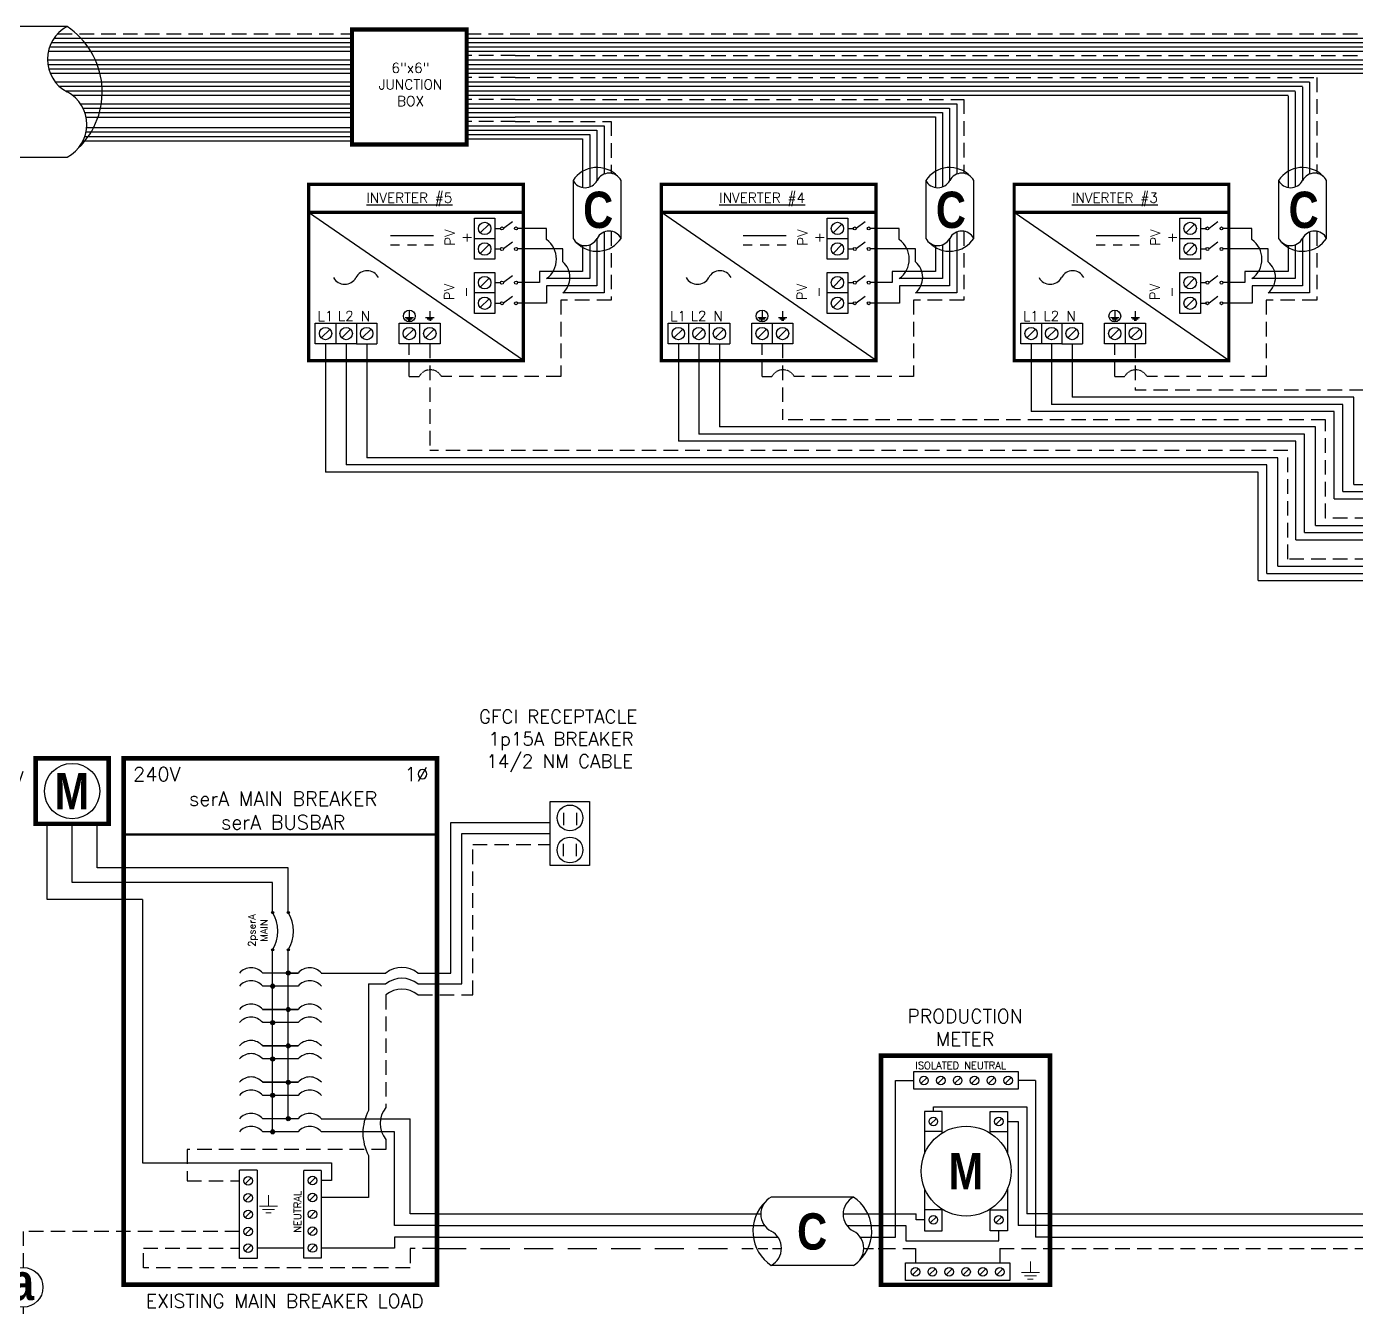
# Model space of a CAD drawing. Header units: feet. Extents: x 9848 to 10656, y 15297 to 15839.
# Drawn here: x 10137.9 to 10481.3, y 15490.1 to 15820.8 of the extents above; entities that cross this region are included whole.
import ezdxf

# ---------------------------------------------------------------- set-up
doc = ezdxf.new("R2010")
doc.units = ezdxf.units.FT
doc.header["$MEASUREMENT"] = 0
doc.linetypes.add('DASHED', pattern=[0.75, 0.5, -0.25])
doc.linetypes.add('HIDDEN', pattern=[0.375, 0.25, -0.125])
doc.layers.add('TEXT', color=7, linetype='Continuous')
doc.styles.add('ONE LINE TXT', font='techb___.ttf')
doc.styles.get("Standard").update_dxf_attribs({"font": 'simplex.shx'})

# ---------------------------------------------------------------- blocks, each defined once
blk = doc.blocks.new('*U12')
at = {"color": 7, "linetype": 'Continuous'}
for p, q in [((-7.14, 13.31), (-28.39, 13.31)), ((-28.39, -4.31), (-7.14, -4.31))]:
    blk.add_line(p, q, dxfattribs=at)
at = {"color": 7}
for p, q in [((-35.53, 9), (-31.05, 9)), ((-9.81, 9), (0, 9))]:
    blk.add_line(p, q, dxfattribs=at)
at = {"color": 10}
for p, q in [((-35.53, 6), (-30.11, 6)), ((-8.87, 6), (0, 6))]:
    blk.add_line(p, q, dxfattribs=at)
at = {"color": 253}
for p, q in [((-35.53, 3), (-26.66, 3)), ((-5.41, 3), (0, 3))]:
    blk.add_line(p, q, dxfattribs=at)
at = {"color": 92, "linetype": 'HIDDEN', "ltscale": 10}
for p, q in [((-4.48, 0), (0, 0)), ((-35.53, 0), (-25.72, 0))]:
    blk.add_line(p, q, dxfattribs=at)
at = {"color": 7, "linetype": 'Continuous'}
for centre, start, end in [((-22.54, 4.5), 133.9732, 236.4265), ((-12.99, 4.5), 313.9732, 56.4265)]:
    blk.add_arc(centre, 10.58, start, end, dxfattribs=at)
at = {"linetype": 'Continuous'}
for centre, start, end in [((-26.08, 8.91), 117.6639, 242.3361), ((-4.83, 8.91), 117.6639, 242.3361), ((-30.7, 0.09), 297.6639, 62.3361), ((-9.45, 0.09), 297.6639, 62.3361)]:
    blk.add_arc(centre, 4.98, start, end, dxfattribs=at)
blk = doc.blocks.new('*U29')
at = {"color": 7}
blk.add_line((-79.14, 9), (0, 9), dxfattribs=at)
at = {"color": 10}
blk.add_line((-79.14, 6), (0, 6), dxfattribs=at)
at = {"color": 253}
blk.add_line((-79.14, 3), (0, 3), dxfattribs=at)
at = {"color": 92, "linetype": 'HIDDEN', "ltscale": 15}
blk.add_line((-79.14, 0), (0, 0), dxfattribs=at)
blk = doc.blocks.new('*U28')
at = {"color": 7}
blk.add_line((-79.14, 9), (0, 9), dxfattribs=at)
at = {"color": 10}
blk.add_line((-79.14, 6), (0, 6), dxfattribs=at)
at = {"color": 253}
blk.add_line((-79.14, 3), (0, 3), dxfattribs=at)
at = {"color": 92, "linetype": 'DASHED', "ltscale": 15}
blk.add_line((-79.14, 0), (0, 0), dxfattribs=at)
blk = doc.blocks.new('productionMeter')
at = {"color": 1, "linetype": 'Continuous'}
for p, q in [((-35.13, 41.18), (-35.13, 45.72)), ((-35.13, 45.72), (-8.18, 45.72)), ((-8.18, 45.72), (-8.18, 41.18)), ((-8.18, 41.18), (-35.13, 41.18)), ((-32.38, 35.4), (-32.38, 24.5)), ((-27.84, 35.4), (-32.38, 35.4)), ((-27.84, 29.86), (-27.84, 35.4)), ((-15.47, 29.86), (-15.47, 35.4)), ((-15.47, 35.4), (-10.93, 35.4)), ((-10.93, 35.4), (-10.93, 24.5)), ((-27.84, 30.21), (-32.38, 30.21)), ((-15.47, 30.21), (-10.93, 30.21)), ((-32.38, 15.55), (-32.38, 4.64)), ((-10.93, 15.55), (-10.93, 4.64)), ((-27.84, 10.04), (-32.38, 10.04)), ((-27.84, 4.64), (-27.84, 10.18)), ((-15.47, 4.64), (-15.47, 10.18)), ((-15.47, 10.04), (-10.93, 10.04)), ((-32.38, 4.64), (-27.84, 4.64)), ((-10.93, 4.64), (-15.47, 4.64)), ((-37.32, -8.24), (-37.32, -3.7)), ((-37.32, -3.7), (-10.37, -3.7)), ((-10.37, -3.7), (-10.37, -8.24)), ((-10.37, -8.24), (-37.32, -8.24))]:
    blk.add_line(p, q, dxfattribs=at)
at = {"color": 253, "linetype": 'Continuous'}
for p, q in [((-39.9, 3), (-39.9, 43.45)), ((-39.9, 43.45), (-35.13, 43.45)), ((-3.71, 43.45), (-8.18, 43.45)), ((-3.71, 43.45), (-3.71, 3)), ((-43.61, 3), (-39.9, 3)), ((0, 3), (-3.71, 3))]:
    blk.add_line(p, q, dxfattribs=at)
at = {"color": 4, "linetype": 'Continuous'}
for p, q in [((-31.74, 44.23), (-33.32, 42.66)), ((-27.39, 44.23), (-28.97, 42.66)), ((-23.04, 44.23), (-24.62, 42.66)), ((-18.69, 44.23), (-20.26, 42.66)), ((-14.34, 44.23), (-15.91, 42.66)), ((-9.99, 44.23), (-11.56, 42.66)), ((-29.33, 33.59), (-30.9, 32.02)), ((-12.41, 33.59), (-13.98, 32.02)), ((-29.33, 8.23), (-30.9, 6.66)), ((-12.41, 8.23), (-13.98, 6.66)), ((-33.93, -5.19), (-35.51, -6.76)), ((-29.58, -5.19), (-31.15, -6.76)), ((-25.23, -5.19), (-26.8, -6.76)), ((-20.88, -5.19), (-22.45, -6.76)), ((-16.53, -5.19), (-18.1, -6.76)), ((-12.18, -5.19), (-13.75, -6.76))]:
    blk.add_line(p, q, dxfattribs=at)
at = {"color": 7}
for p, q in [((-30.11, 35.4), (-30.11, 36.59)), ((-30.11, 36.59), (-5.98, 36.59)), ((-5.98, 36.59), (-5.98, 9)), ((-43.61, 9), (-34.54, 9)), ((-34.54, 7.44), (-34.54, 9)), ((-32.38, 7.44), (-34.54, 7.44)), ((0, 9), (-5.98, 9))]:
    blk.add_line(p, q, dxfattribs=at)
at = {"color": 10, "linetype": 'Continuous'}
for p, q in [((-10.93, 32.81), (-8.25, 32.81)), ((-8.25, 32.81), (-8.25, 6)), ((-43.61, 6), (-37.24, 6)), ((-37.24, 6), (-37.24, 2.05)), ((-13.2, 2.05), (-13.2, 4.64)), ((0, 6), (-8.25, 6)), ((-37.24, 2.05), (-13.2, 2.05))]:
    blk.add_line(p, q, dxfattribs=at)
at = {"color": 92, "linetype": 'HIDDEN', "ltscale": 15}
for p, q in [((-43.61, 0), (-34.72, 0)), ((-12.97, 0), (-12.97, -3.7)), ((-12.97, 0), (0, 0)), ((-34.72, 0), (-34.72, -3.7))]:
    blk.add_line(p, q, dxfattribs=at)
at = {"lineweight": 50, "const_width": 1.19}
blk.add_lwpolyline([(-43.61, -9.34), (-43.61, 49.84), (0, 49.84), (0, -9.34)], close=True, dxfattribs=at)
at = {"color": 92, "linetype": 'Continuous', "lineweight": 5, "ltscale": 0.05, "flags": 128}
for points in [[(-5.04, -3.33), (-5.04, -6.18)], [(-2.7, -6.18), (-7.38, -6.18)], [(-6.57, -7.05), (-3.51, -7.05)], [(-5.76, -7.91), (-4.32, -7.91)]]:
    blk.add_lwpolyline(points, dxfattribs=at)
at = {"color": 4, "linetype": 'Continuous'}
for centre in [(-32.53, 43.45), (-28.18, 43.45), (-23.83, 43.45), (-19.48, 43.45), (-15.13, 43.45), (-10.78, 43.45), (-30.11, 32.81), (-13.2, 32.81), (-30.11, 7.44), (-13.2, 7.44), (-34.72, -5.97), (-30.37, -5.97), (-26.02, -5.97), (-21.67, -5.97), (-17.32, -5.97), (-12.97, -5.97)]:
    blk.add_circle(centre, 1.11, dxfattribs=at)
at = {"linetype": 'Continuous'}
blk.add_circle((-21.65, 20.02), 11.62, dxfattribs=at)
at = {"color": 4, "linetype": 'Continuous'}
blk.add_text('ISOLATED NEUTRAL', height=1.8743, dxfattribs=at).set_placement((-34.77, 46.37))
at = {"color": 253, "linetype": 'Continuous', "style": 'ONE LINE TXT'}
blk.add_text('M', height=9.38, dxfattribs=at).set_placement((-26.21, 15.31))
at = {"color": 1, "insert": (-21.93, 57.08), "char_height": 3.5433, "attachment_point": 5}
blk.add_mtext_dynamic_manual_height_columns('PRODUCTION METER', width=1.3203, gutter_width=7.17, heights=[0], dxfattribs=at)
blk = doc.blocks.new('*U17')
at = {"color": 7}
blk.add_blockref('productionMeter', (0, 0), dxfattribs=at)
blk = doc.blocks.new('breakerPanel')
at = {"linetype": 'Continuous'}
h = blk.add_hatch(color=1, dxfattribs=at)
h.dxf.hatch_style = 1
edge = h.paths.add_edge_path()
edge.add_arc((-42.47, 86.8), 0.291, 0, 360)
h = blk.add_hatch(color=1, dxfattribs=at)
h.dxf.hatch_style = 1
edge = h.paths.add_edge_path()
edge.add_arc((-38.44, 86.8), 0.291, 0, 360)
h = blk.add_hatch(color=1, dxfattribs=at)
h.dxf.hatch_style = 1
edge = h.paths.add_edge_path()
edge.add_arc((-42.47, 77.16), 0.291, 0, 360)
h = blk.add_hatch(color=1, dxfattribs=at)
h.dxf.hatch_style = 1
edge = h.paths.add_edge_path()
edge.add_arc((-38.44, 77.16), 0.291, 0, 360)
h = blk.add_hatch(color=1, dxfattribs=at)
h.dxf.hatch_style = 1
edge = h.paths.add_edge_path()
edge.add_arc((-38.44, 71.16), 0.528, 0, 360)
h = blk.add_hatch(color=1, dxfattribs=at)
h.dxf.hatch_style = 1
edge = h.paths.add_edge_path()
edge.add_arc((-42.47, 67.78), 0.528, 0, 360)
h = blk.add_hatch(color=1, dxfattribs=at)
h.dxf.hatch_style = 1
edge = h.paths.add_edge_path()
edge.add_arc((-38.44, 61.76), 0.528, 0, 360)
h = blk.add_hatch(color=1, dxfattribs=at)
h.dxf.hatch_style = 1
edge = h.paths.add_edge_path()
edge.add_arc((-42.47, 58.38), 0.528, 0, 360)
h = blk.add_hatch(color=1, dxfattribs=at)
h.dxf.hatch_style = 1
edge = h.paths.add_edge_path()
edge.add_arc((-38.44, 52.36), 0.528, 0, 360)
h = blk.add_hatch(color=1, dxfattribs=at)
h.dxf.hatch_style = 1
edge = h.paths.add_edge_path()
edge.add_arc((-42.47, 48.98), 0.528, 0, 360)
h = blk.add_hatch(color=1, dxfattribs=at)
h.dxf.hatch_style = 1
edge = h.paths.add_edge_path()
edge.add_arc((-38.44, 42.95), 0.528, 0, 360)
h = blk.add_hatch(color=1, dxfattribs=at)
h.dxf.hatch_style = 1
edge = h.paths.add_edge_path()
edge.add_arc((-42.47, 39.58), 0.528, 0, 360)
h = blk.add_hatch(color=1, dxfattribs=at)
h.dxf.hatch_style = 1
edge = h.paths.add_edge_path()
edge.add_arc((-38.44, 33.55), 0.528, 0, 360)
h = blk.add_hatch(color=1, dxfattribs=at)
h.dxf.hatch_style = 1
edge = h.paths.add_edge_path()
edge.add_arc((-42.47, 30.17), 0.528, 0, 360)
at = {"color": 155, "true_color": 0x647190}
blk.add_line((-80.92, 126.59), (0, 126.59), dxfattribs=at)
at = {"color": 253, "linetype": 'Continuous'}
for p, q in [((-100.73, 90.2), (-100.73, 109.7)), ((-76.04, 90.2), (-100.73, 90.2)), ((-76.04, 90.2), (-76.04, 22.16)), ((-76.04, 22.16), (-27.25, 22.16)), ((-27.25, 22.16), (-27.25, 17.57)), ((-27.25, 17.57), (-29.89, 17.57)), ((-11.01, 0.16), (-29.89, 0.16)), ((0, 3), (-11.01, 3)), ((-11.01, 3), (-11.01, 0.16))]:
    blk.add_line(p, q, dxfattribs=at)
at = {"color": 10, "linetype": 'Continuous'}
for p, q in [((-94.24, 94.51), (-94.24, 109.7)), ((-42.47, 94.51), (-94.24, 94.51)), ((-42.47, 87.09), (-42.47, 94.51)), ((-42.47, 30.17), (-42.47, 76.87)), ((-35.88, 67.78), (-45.04, 67.78)), ((-35.88, 58.38), (-45.04, 58.38)), ((-35.88, 48.98), (-45.04, 48.98)), ((-35.88, 39.58), (-45.04, 39.58)), ((-35.88, 30.17), (-45.04, 30.17)), ((-10.98, 30.17), (-29.89, 30.17)), ((-10.98, 6), (-10.98, 30.17)), ((0, 6), (-10.98, 6))]:
    blk.add_line(p, q, dxfattribs=at)
at = {"color": 7, "linetype": 'Continuous'}
for p, q in [((-87.75, 98.34), (-87.75, 109.7)), ((-38.44, 98.34), (-87.75, 98.34)), ((-38.44, 87.09), (-38.44, 98.34)), ((-38.44, 61.76), (-38.44, 76.87)), ((-35.88, 71.16), (-45.04, 71.16)), ((-38.44, 71.16), (-35.88, 71.16)), ((-45.04, 61.76), (-35.88, 61.76)), ((-35.88, 61.76), (-45.04, 61.76)), ((-38.44, 52.36), (-38.44, 61.76)), ((-45.04, 52.36), (-35.88, 52.36)), ((-35.88, 52.36), (-45.04, 52.36)), ((-38.44, 42.95), (-38.44, 52.36)), ((-45.04, 42.95), (-35.88, 42.95)), ((-35.88, 42.95), (-45.04, 42.95)), ((-38.44, 33.55), (-38.44, 42.95)), ((-35.88, 33.55), (-45.04, 33.55)), ((-6.96, 9), (-6.96, 33.55))]:
    blk.add_line(p, q, dxfattribs=at)
at = {"lineweight": 50}
blk.add_line((-80.92, 106.95), (0, 106.95), dxfattribs=at)
at = {"color": 7}
for p, q in [((-29.89, 33.55), (-6.96, 33.55)), ((0, 9), (-6.96, 9))]:
    blk.add_line(p, q, dxfattribs=at)
at = {"color": 1, "linetype": 'Continuous'}
for p, q in [((-51.03, -2.51), (-51.03, 20.23)), ((-46.49, 20.23), (-51.03, 20.23)), ((-46.49, 20.23), (-46.49, -2.51)), ((-34.43, -2.43), (-34.43, 20.16)), ((-29.89, 20.16), (-34.43, 20.16)), ((-29.89, 20.16), (-29.89, -2.43)), ((-46.49, -2.51), (-51.03, -2.51)), ((-29.89, -2.43), (-34.43, -2.43))]:
    blk.add_line(p, q, dxfattribs=at)
at = {"color": 4, "linetype": 'Continuous'}
for p, q in [((-47.97, 18.28), (-49.55, 16.71)), ((-31.37, 18.35), (-32.94, 16.78)), ((-47.97, 13.93), (-49.55, 12.36)), ((-31.37, 14), (-32.94, 12.43)), ((-47.97, 9.58), (-49.55, 8.01)), ((-31.37, 9.65), (-32.94, 8.08)), ((-47.97, 5.23), (-49.55, 3.66)), ((-31.37, 5.3), (-32.94, 3.73)), ((-47.97, 0.88), (-49.55, -0.69)), ((-31.37, 0.95), (-32.94, -0.62))]:
    blk.add_line(p, q, dxfattribs=at)
at = {"color": 92, "linetype": 'HIDDEN', "ltscale": 15}
for p, q in [((-51.03, 4.44), (-106.89, 4.44)), ((-106.89, 4.44), (-106.89, -4.87)), ((-75.84, -4.96), (-75.84, 0.09)), ((-75.84, 0.09), (-51.03, 0.09)), ((0, 0), (-6.96, 0)), ((-6.96, 0), (-6.96, -4.96)), ((-6.96, -4.96), (-75.84, -4.96)), ((-106.89, -15.1), (-106.89, -24.84))]:
    blk.add_line(p, q, dxfattribs=at)
at = {"color": 92, "linetype": 'Continuous', "ltscale": 15}
blk.add_line((-34.43, 0.09), (-46.49, 0.09), dxfattribs=at)
at = {"lineweight": 50, "const_width": 1.19}
for points in [[(-103.67, 109.7), (-103.67, 126.59), (-84.82, 126.59), (-84.82, 109.7)], [(-80.92, -9.3), (-80.92, 126.59), (0, 126.59), (0, -9.3)]]:
    blk.add_lwpolyline(points, close=True, dxfattribs=at)
at = {"color": 92, "linetype": 'Continuous', "lineweight": 5, "ltscale": 0.05, "flags": 128}
for points in [[(-43.54, 13.81), (-43.54, 10.97)], [(-45.88, 10.97), (-41.2, 10.97)], [(-42.01, 10.1), (-45.07, 10.1)], [(-42.82, 9.23), (-44.25, 9.23)]]:
    blk.add_lwpolyline(points, dxfattribs=at)
at = {"color": 92, "linetype": 'Continuous', "ltscale": 4, "flags": 128}
for points in [[(-115.37, -24.84), (-98.41, -24.84)], [(-101.35, -27.98), (-112.43, -27.98)], [(-104.29, -31.12), (-109.49, -31.12)]]:
    blk.add_lwpolyline(points, dxfattribs=at)
at = {"linetype": 'Continuous'}
blk.add_circle((-94.24, 118.15), 7.15, dxfattribs=at)
at = {"color": 1, "linetype": 'Continuous'}
for centre, radius in [((-42.47, 86.8), 0.291), ((-38.44, 86.8), 0.291), ((-42.47, 77.16), 0.291), ((-38.44, 77.16), 0.291), ((-38.44, 71.16), 0.528), ((-42.47, 67.78), 0.528), ((-38.44, 61.76), 0.528), ((-42.47, 58.38), 0.528), ((-38.44, 52.36), 0.528), ((-42.47, 48.98), 0.528), ((-38.44, 42.95), 0.528), ((-42.47, 39.58), 0.528), ((-38.44, 33.55), 0.528), ((-42.47, 30.17), 0.528)]:
    blk.add_circle(centre, radius, dxfattribs=at)
at = {"color": 4, "linetype": 'Continuous'}
for centre in [(-48.76, 17.49), (-32.16, 17.57), (-48.76, 13.14), (-32.16, 13.21), (-48.76, 8.79), (-32.16, 8.86), (-48.76, 4.44), (-32.16, 4.51), (-48.76, 0.09), (-32.16, 0.16)]:
    blk.add_circle(centre, 1.11, dxfattribs=at)
at = {"color": 7, "linetype": 'Continuous'}
blk.add_circle((-106.89, -9.99), 5.11, dxfattribs=at)
at = {"color": 1, "linetype": 'Continuous'}
for centre, radius, start, end in [((-50.14, 81.98), 9.06, 327.8708, 32.1292), ((-46.11, 81.98), 9.06, 327.8708, 32.1292), ((-48.03, 68.62), 3.93, 40.3392, 139.6608), ((-32.88, 68.62), 3.93, 40.3392, 139.6608), ((-48.03, 65.24), 3.93, 40.3392, 139.6608), ((-32.88, 65.24), 3.93, 40.3392, 139.6608), ((-48.03, 59.21), 3.93, 40.3392, 139.6608), ((-32.88, 59.21), 3.93, 40.3392, 139.6608), ((-48.03, 55.84), 3.93, 40.3392, 139.6608), ((-32.88, 55.84), 3.93, 40.3392, 139.6608), ((-48.03, 49.81), 3.93, 40.3392, 139.6608), ((-32.88, 49.81), 3.93, 40.3392, 139.6608), ((-48.03, 46.43), 3.93, 40.3392, 139.6608), ((-32.88, 46.43), 3.93, 40.3392, 139.6608), ((-48.03, 40.41), 3.93, 40.3392, 139.6608), ((-32.88, 40.41), 3.93, 40.3392, 139.6608), ((-48.03, 37.03), 3.93, 40.3392, 139.6608), ((-32.88, 37.03), 3.93, 40.3392, 139.6608), ((-48.03, 31.01), 3.93, 40.3392, 139.6608), ((-32.88, 31.01), 3.93, 40.3392, 139.6608), ((-48.03, 27.63), 3.93, 40.3392, 139.6608), ((-32.88, 27.63), 3.93, 40.3392, 139.6608)]:
    blk.add_arc(centre, radius, start, end, dxfattribs=at)
at = {"color": 253, "linetype": 'Continuous', "style": 'ONE LINE TXT'}
blk.add_text('M', height=9.38, dxfattribs=at).set_placement((-98.8, 113.43))
at = {"color": 4, "linetype": 'Continuous'}
blk.add_text('NEUTRAL', height=1.874, rotation=90, dxfattribs=at).set_placement((-35.08, 4.08))
at = {"color": 1, "attachment_point": 5}
for s, width, gutter_width, heights, insert, char_height in [('EXISTING\\P120/240V UTILITY METER', 0.0523, 7.17, [0], (-118.95, 118.48), 3.5433), ('240V', 0.1481, 0.75, [0], (-72.39, 122.54), 3.658), ('1∅', 0.1481, 0.75, [0], (-5.31, 122.54), 3.658), ('serA MAIN BREAKER\\PserA BUSBAR', 72.4998, 0.75, [0], (-39.75, 113.14), 3.6576), ('EXISTING MAIN BREAKER LOAD CENTER\\P2pocA BACK FEED BREAKER W/BREAKER LOCK\\P{\\fVerdana|b1|i0|c0|p34;NEC 690.64}', 79.2627, 97.94, [154.49], (-39.35, -25.39), 3.5433)]:
    blk.add_mtext_dynamic_manual_height_columns(s, width=width, gutter_width=gutter_width, heights=heights, dxfattribs=dict(at, insert=insert, char_height=char_height))
at = {"color": 4, "linetype": 'Continuous', "insert": (-46.25, 82.15), "char_height": 1.874, "attachment_point": 5, "rotation": 90}
blk.add_mtext_dynamic_manual_height_columns('2pserA\\PMAIN', width=0.1481, gutter_width=0.75, heights=[0], dxfattribs=at)
at = {"color": 1, "linetype": 'Continuous', "insert": (-110.08, -3.93), "char_height": 9.3833, "attachment_point": 1, "style": 'ONE LINE TXT'}
blk.add_mtext_dynamic_manual_height_columns('{\\W1;\\C256;a}', width=0.1385, gutter_width=2.13, heights=[0], dxfattribs=at)
blk = doc.blocks.new('*U16')
at = {"color": 7}
blk.add_blockref('breakerPanel', (0, 0), dxfattribs=at)
blk = doc.blocks.new('gfci1')
at = {"color": 7, "linetype": 'Continuous'}
for p, q in [((62.57, 41.42), (62.57, 38.21)), ((65.87, 41.42), (65.87, 38.21)), ((33.46, 0), (33.46, 38.87)), ((33.46, 38.87), (59.14, 38.87)), ((62.57, 30.17), (62.57, 33.39)), ((65.87, 30.17), (65.87, 33.39)), ((0, 0), (16.69, 0)), ((24.94, 0), (33.46, 0))]:
    blk.add_line(p, q, dxfattribs=at)
at = {"color": 253, "linetype": 'Continuous'}
for p, q in [((36.28, -2.82), (36.28, 36.06)), ((36.28, 36.06), (59.14, 36.06)), ((12.22, -2.82), (16.69, -2.82)), ((12.22, -2.82), (12.22, -35.5)), ((24.94, -2.82), (36.28, -2.82)), ((12.22, -47.07), (12.22, -57.95)), ((12.22, -57.95), (0, -57.95))]:
    blk.add_line(p, q, dxfattribs=at)
at = {"color": 7}
blk.add_line((16.69, -45.52), (16.69, -45.52), dxfattribs=at)
at = {"color": 7, "linetype": 'Continuous'}
blk.add_lwpolyline([(59.14, 44.31), (69.3, 44.31), (69.3, 27.81), (59.14, 27.81)], close=True, dxfattribs=at)
for centre in [(64.22, 40.06), (64.22, 31.78)]:
    blk.add_circle(centre, 3.33, dxfattribs=at)
blk.add_arc((20.81, -4.99), 6.47, 50.3905, 129.6095, dxfattribs=at)
at = {"color": 253, "linetype": 'Continuous'}
for centre, radius, start, end in [((20.81, -7.8), 6.47, 50.3905, 129.6095), ((22.72, -41.29), 11.99, 151.1704, 208.8296)]:
    blk.add_arc(centre, radius, start, end, dxfattribs=at)
at = {"layer": 'TEXT', "color": 92, "linetype": 'HIDDEN', "ltscale": 15}
for p, q in [((39.09, -5.63), (39.09, 33.24)), ((39.09, 33.24), (59.14, 33.24)), ((16.69, -5.63), (16.69, -34.69)), ((24.94, -5.63), (39.09, -5.63)), ((16.69, -42.94), (16.69, -45.52)), ((16.69, -45.52), (-34.69, -45.52)), ((-34.69, -45.52), (-34.69, -53.67)), ((-34.69, -53.67), (-21.14, -53.67))]:
    blk.add_line(p, q, dxfattribs=at)
at = {"layer": 'TEXT', "color": 92, "linetype": 'Continuous', "ltscale": 15}
for centre, start, end in [((20.81, -10.62), 50.3905, 129.6095), ((21.67, -38.81), 140.3905, 219.6095)]:
    blk.add_arc(centre, 6.47, start, end, dxfattribs=at)
at = {"layer": 'TEXT', "color": 1, "insert": (27.72, 67.97), "char_height": 3.4544, "attachment_point": 1}
blk.add_mtext_dynamic_manual_height_columns('\\A1;\\pi12.999;GFCI RECEPTACLE\\P\\pi15.467;1p15A BREAKER\\P\\pi14.891;14/2 NM CABLE', width=71.8931, gutter_width=92.23, heights=[24.13], dxfattribs=at)

msp = doc.modelspace()

# ---------------------------------------------------------------- linework, layer by layer
at = {"color": 7, "linetype": 'Continuous'}
for p, q in [((10148.35, 15820.85), (10107.72, 15820.85)), ((10143.81, 15815.62), (10221.93, 15815.62)), ((10144.98, 15817.88), (10221.93, 15817.88)), ((10251.54, 15817.88), (10264.07, 15817.88)), ((10251.54, 15815.62), (10264.07, 15815.62)), ((10264.07, 15817.88), (10651.41, 15817.88)), ((10264.07, 15815.62), (10647.72, 15815.62)), ((10143.26, 15812.23), (10221.93, 15812.23)), ((10251.54, 15812.23), (10264.07, 15812.23)), ((10264.07, 15812.23), (10560.31, 15812.23)), ((10143.57, 15809.97), (10221.93, 15809.97)), ((10251.54, 15809.97), (10264.07, 15809.97)), ((10264.07, 15809.97), (10556.62, 15809.96)), ((10145.26, 15806.57), (10221.93, 15806.57)), ((10251.54, 15806.57), (10264.07, 15806.57)), ((10264.07, 15806.57), (10469.21, 15806.56)), ((10469.21, 15806.5), (10469.21, 15782.74)), ((10147.8, 15804.3), (10221.93, 15804.3)), ((10251.54, 15804.3), (10264.07, 15804.3)), ((10264.07, 15804.3), (10465.52, 15804.3)), ((10465.52, 15804.12), (10465.52, 15779.46)), ((10151.81, 15800.9), (10221.93, 15800.9)), ((10152.94, 15798.64), (10221.93, 15798.64)), ((10251.54, 15800.9), (10264.07, 15800.9)), ((10251.54, 15798.64), (10264.07, 15798.64)), ((10264.07, 15800.9), (10378.11, 15800.9)), ((10264.07, 15798.64), (10374.42, 15798.64)), ((10374.42, 15798.64), (10374.42, 15779.46)), ((10378.11, 15800.9), (10378.11, 15782.74)), ((10153.42, 15794.76), (10221.93, 15794.76)), ((10251.54, 15795.24), (10264.07, 15795.24)), ((10264.07, 15795.24), (10287.01, 15795.24)), ((10287.01, 15795.24), (10287.01, 15782.74)), ((10152.95, 15792.5), (10221.93, 15792.5)), ((10251.54, 15792.98), (10264.07, 15792.98)), ((10264.07, 15792.98), (10283.32, 15792.98)), ((10283.32, 15792.98), (10283.32, 15779.46)), ((10107.72, 15787.13), (10148.35, 15787.13)), ((10279, 15781.12), (10279, 15766.16)), ((10291.4, 15766.16), (10291.4, 15781.12)), ((10370.1, 15781.12), (10370.1, 15766.16)), ((10382.5, 15766.16), (10382.5, 15781.12)), ((10461.2, 15781.12), (10461.2, 15766.16)), ((10473.6, 15766.16), (10473.6, 15781.12)), ((10266.16, 15734.59), (10210.72, 15772.86)), ((10357.26, 15734.59), (10301.82, 15772.86)), ((10448.36, 15734.59), (10392.92, 15772.86)), ((10272.14, 15768.72), (10264.65, 15768.72)), ((10272.14, 15765.83), (10272.14, 15768.72)), ((10287.01, 15767.79), (10287.01, 15752.07)), ((10363.24, 15768.72), (10355.75, 15768.72)), ((10363.24, 15765.83), (10363.24, 15768.72)), ((10378.11, 15767.79), (10378.11, 15752.07)), ((10454.34, 15768.72), (10446.85, 15768.72)), ((10454.34, 15765.83), (10454.34, 15768.72)), ((10469.21, 15767.79), (10469.21, 15752.07)), ((10242.97, 15766.8), (10231.87, 15766.8)), ((10234.19, 15764.4), (10231.87, 15764.4)), ((10238.58, 15764.4), (10236.26, 15764.4)), ((10242.97, 15764.4), (10240.65, 15764.4)), ((10283.32, 15764.51), (10283.32, 15755.76)), ((10334.07, 15766.8), (10322.97, 15766.8)), ((10325.29, 15764.4), (10322.97, 15764.4)), ((10329.68, 15764.4), (10327.36, 15764.4)), ((10334.07, 15764.4), (10331.75, 15764.4)), ((10374.42, 15764.51), (10374.42, 15755.76)), ((10425.17, 15766.8), (10414.07, 15766.8)), ((10416.39, 15764.4), (10414.07, 15764.4)), ((10420.78, 15764.4), (10418.46, 15764.4)), ((10425.17, 15764.4), (10422.85, 15764.4)), ((10465.52, 15764.51), (10465.52, 15755.76)), ((10276.33, 15763.42), (10264.65, 15763.42)), ((10276.33, 15760.09), (10276.33, 15763.42)), ((10367.43, 15763.42), (10355.75, 15763.42)), ((10367.43, 15760.09), (10367.43, 15763.42)), ((10458.53, 15763.42), (10446.85, 15763.42)), ((10458.53, 15760.09), (10458.53, 15763.42)), ((10283.32, 15755.76), (10272.14, 15755.76)), ((10374.42, 15755.76), (10363.24, 15755.76)), ((10465.52, 15755.76), (10454.34, 15755.76)), ((10287.01, 15752.07), (10276.33, 15752.07)), ((10378.11, 15752.07), (10367.43, 15752.07)), ((10469.21, 15752.07), (10458.53, 15752.07)), ((10215.09, 15738.93), (10215.09, 15705.82)), ((10306.19, 15738.93), (10306.19, 15713.76)), ((10397.29, 15738.93), (10397.29, 15721.44)), ((10475.56, 15721.44), (10397.29, 15721.44)), ((10475.56, 15698.92), (10475.56, 15721.44)), ((10465.65, 15713.76), (10306.19, 15713.76)), ((10465.65, 15688.35), (10465.65, 15713.76)), ((10455.93, 15705.82), (10215.09, 15705.82)), ((10455.93, 15677.77), (10455.93, 15705.82)), ((10475.56, 15698.92), (10611.12, 15698.92)), ((10465.65, 15688.35), (10593.36, 15688.35)), ((10455.93, 15677.77), (10593.36, 15677.77))]:
    msp.add_line(p, q, dxfattribs=at)
at = {"color": 92, "linetype": 'HIDDEN', "ltscale": 15}
for p, q in [((10145.91, 15819.02), (10221.93, 15819.02)), ((10251.54, 15819.02), (10264.07, 15819.02)), ((10264.07, 15819.02), (10653.25, 15819.02)), ((10264.07, 15813.36), (10251.54, 15813.36)), ((10264.07, 15813.36), (10562.15, 15813.36)), ((10264.07, 15807.7), (10251.54, 15807.7)), ((10264.07, 15807.7), (10471.05, 15807.7)), ((10471.05, 15807.7), (10471.05, 15782.95)), ((10264.07, 15802.03), (10251.54, 15802.03)), ((10264.07, 15802.04), (10379.95, 15802.04)), ((10379.95, 15802.04), (10379.95, 15782.95)), ((10264.07, 15796.37), (10251.54, 15796.37)), ((10264.07, 15796.37), (10288.85, 15796.37)), ((10288.85, 15796.37), (10288.85, 15782.95)), ((10288.85, 15768), (10288.85, 15750.22)), ((10379.95, 15768), (10379.95, 15750.22)), ((10471.05, 15768), (10471.05, 15750.22)), ((10288.85, 15750.22), (10275.83, 15750.22)), ((10275.83, 15750.22), (10275.83, 15730.46)), ((10379.95, 15750.22), (10366.93, 15750.22)), ((10366.93, 15750.22), (10366.93, 15730.46)), ((10471.05, 15750.22), (10458.03, 15750.22)), ((10458.03, 15750.22), (10458.03, 15730.46)), ((10236.71, 15730.46), (10236.71, 15738.93)), ((10242.01, 15738.93), (10242.01, 15711.37)), ((10327.81, 15730.46), (10327.81, 15738.93)), ((10333.11, 15738.93), (10333.11, 15719.32)), ((10418.91, 15730.46), (10418.91, 15738.93)), ((10424.21, 15738.93), (10424.21, 15726.99)), ((10236.71, 15730.46), (10239.24, 15730.46)), ((10275.83, 15730.46), (10245.04, 15730.46)), ((10327.81, 15730.46), (10330.34, 15730.46)), ((10366.93, 15730.46), (10336.14, 15730.46)), ((10418.91, 15730.46), (10421.44, 15730.46)), ((10458.03, 15730.46), (10427.24, 15730.46)), ((10483.25, 15726.99), (10424.21, 15726.99)), ((10473.34, 15719.32), (10333.11, 15719.32)), ((10473.34, 15693.9), (10473.34, 15719.32)), ((10463.62, 15711.37), (10242.01, 15711.37)), ((10463.62, 15683.32), (10463.62, 15711.37)), ((10591.51, 15693.9), (10473.34, 15693.9)), ((10591.51, 15683.32), (10463.62, 15683.32))]:
    msp.add_line(p, q, dxfattribs=at)
at = {"color": 253, "linetype": 'Continuous'}
for p, q in [((10144.3, 15816.75), (10221.93, 15816.75)), ((10251.54, 15816.75), (10264.07, 15816.75)), ((10264.07, 15816.75), (10649.56, 15816.75)), ((10143.48, 15814.49), (10221.93, 15814.49)), ((10251.54, 15814.49), (10264.07, 15814.49)), ((10264.07, 15814.49), (10645.87, 15814.49)), ((10143.35, 15811.1), (10221.93, 15811.1)), ((10143.96, 15808.83), (10221.93, 15808.83)), ((10251.54, 15811.1), (10264.07, 15811.1)), ((10251.54, 15808.83), (10264.07, 15808.83)), ((10264.07, 15811.1), (10558.46, 15811.1)), ((10264.07, 15808.83), (10554.77, 15808.83)), ((10146.3, 15805.43), (10221.93, 15805.43)), ((10251.54, 15805.43), (10264.07, 15805.43)), ((10264.07, 15805.43), (10467.36, 15805.43)), ((10467.36, 15805.31), (10467.36, 15781.04)), ((10149.65, 15803.17), (10221.93, 15803.17)), ((10251.54, 15803.17), (10264.07, 15803.17)), ((10264.07, 15803.17), (10463.67, 15803.17)), ((10463.67, 15802.93), (10463.67, 15779.3)), ((10152.47, 15799.77), (10221.93, 15799.77)), ((10251.54, 15799.77), (10264.07, 15799.77)), ((10264.07, 15799.77), (10376.26, 15799.77)), ((10376.26, 15799.77), (10376.26, 15781.04)), ((10153.25, 15797.5), (10221.93, 15797.5)), ((10251.54, 15797.5), (10264.07, 15797.5)), ((10264.07, 15797.51), (10372.57, 15797.51)), ((10372.57, 15797.51), (10372.57, 15779.3)), ((10152.48, 15791.36), (10221.93, 15791.36)), ((10153.25, 15793.63), (10221.93, 15793.63)), ((10251.54, 15794.11), (10264.07, 15794.11)), ((10251.54, 15791.84), (10264.07, 15791.84)), ((10264.07, 15794.11), (10285.16, 15794.11)), ((10264.07, 15791.84), (10281.47, 15791.85)), ((10281.47, 15791.85), (10281.47, 15779.3)), ((10285.16, 15794.11), (10285.16, 15781.04)), ((10281.47, 15764.34), (10281.47, 15757.61)), ((10285.16, 15766.09), (10285.16, 15753.92)), ((10372.57, 15764.34), (10372.57, 15757.61)), ((10376.26, 15766.09), (10376.26, 15753.92)), ((10463.67, 15764.34), (10463.67, 15757.61)), ((10467.36, 15766.09), (10467.36, 15753.92)), ((10281.47, 15757.61), (10270.32, 15757.61)), ((10270.32, 15757.61), (10270.32, 15754.72)), ((10372.57, 15757.61), (10361.42, 15757.61)), ((10361.42, 15757.61), (10361.42, 15754.72)), ((10463.67, 15757.61), (10452.52, 15757.61)), ((10452.52, 15757.61), (10452.52, 15754.72)), ((10270.32, 15754.72), (10264.65, 15754.72)), ((10285.16, 15753.92), (10272.17, 15753.92)), ((10272.17, 15753.92), (10272.17, 15749.41)), ((10361.42, 15754.72), (10355.75, 15754.72)), ((10376.26, 15753.92), (10363.27, 15753.92)), ((10363.27, 15753.92), (10363.27, 15749.41)), ((10452.52, 15754.72), (10446.85, 15754.72)), ((10467.36, 15753.92), (10454.37, 15753.92)), ((10454.37, 15753.92), (10454.37, 15749.41)), ((10272.17, 15749.41), (10264.65, 15749.41)), ((10363.27, 15749.41), (10355.75, 15749.41)), ((10454.37, 15749.41), (10446.85, 15749.41)), ((10225.7, 15738.93), (10225.7, 15709.52)), ((10316.8, 15738.93), (10316.8, 15717.47)), ((10407.9, 15738.93), (10407.9, 15725.14)), ((10480.68, 15725.14), (10407.9, 15725.14)), ((10480.68, 15702.62), (10480.68, 15725.14)), ((10470.78, 15717.47), (10316.8, 15717.47)), ((10470.78, 15692.05), (10470.78, 15717.47)), ((10461.05, 15709.52), (10225.7, 15709.52)), ((10461.05, 15681.47), (10461.05, 15709.52)), ((10480.68, 15702.62), (10609.21, 15702.62)), ((10470.78, 15692.05), (10591.46, 15692.05)), ((10461.05, 15681.47), (10591.46, 15681.47))]:
    msp.add_line(p, q, dxfattribs=at)
at = {"color": 1, "linetype": 'Continuous'}
for p, q in [((10253.52, 15760.76), (10253.52, 15771.37)), ((10253.52, 15771.37), (10258.83, 15771.37)), ((10253.52, 15760.76), (10253.52, 15771.37)), ((10258.83, 15771.37), (10258.83, 15760.76)), ((10258.83, 15771.37), (10258.83, 15766.07)), ((10263.35, 15770.45), (10261.05, 15768.73)), ((10344.62, 15760.76), (10344.62, 15771.37)), ((10344.62, 15771.37), (10349.93, 15771.37)), ((10344.62, 15760.76), (10344.62, 15771.37)), ((10349.93, 15771.37), (10349.93, 15760.76)), ((10349.93, 15771.37), (10349.93, 15766.07)), ((10354.45, 15770.45), (10352.15, 15768.73)), ((10435.72, 15760.76), (10435.72, 15771.37)), ((10435.72, 15771.37), (10441.03, 15771.37)), ((10435.72, 15760.76), (10435.72, 15771.37)), ((10441.03, 15771.37), (10441.03, 15760.76)), ((10441.03, 15771.37), (10441.03, 15766.07)), ((10445.55, 15770.45), (10443.25, 15768.73)), ((10258.83, 15768.72), (10260.26, 15768.72)), ((10349.93, 15768.72), (10351.36, 15768.72)), ((10441.03, 15768.72), (10442.46, 15768.72)), ((10258.83, 15766.07), (10253.52, 15766.07)), ((10263.35, 15765.15), (10261.05, 15763.43)), ((10349.93, 15766.07), (10344.62, 15766.07)), ((10354.45, 15765.15), (10352.15, 15763.43)), ((10441.03, 15766.07), (10435.72, 15766.07)), ((10445.55, 15765.15), (10443.25, 15763.43)), ((10258.83, 15760.76), (10253.52, 15760.76)), ((10258.83, 15763.42), (10260.26, 15763.42)), ((10349.93, 15760.76), (10344.62, 15760.76)), ((10349.93, 15763.42), (10351.36, 15763.42)), ((10441.03, 15760.76), (10435.72, 15760.76)), ((10441.03, 15763.42), (10442.46, 15763.42)), ((10253.52, 15746.76), (10253.52, 15757.37)), ((10253.52, 15757.37), (10258.83, 15757.37)), ((10258.83, 15757.37), (10258.83, 15752.06)), ((10344.62, 15746.76), (10344.62, 15757.37)), ((10344.62, 15757.37), (10349.93, 15757.37)), ((10349.93, 15757.37), (10349.93, 15752.06)), ((10435.72, 15746.76), (10435.72, 15757.37)), ((10435.72, 15757.37), (10441.03, 15757.37)), ((10441.03, 15757.37), (10441.03, 15752.06)), ((10258.83, 15754.72), (10260.26, 15754.72)), ((10263.35, 15756.45), (10261.05, 15754.73)), ((10349.93, 15754.72), (10351.36, 15754.72)), ((10354.45, 15756.45), (10352.15, 15754.73)), ((10441.03, 15754.72), (10442.46, 15754.72)), ((10445.55, 15756.45), (10443.25, 15754.73)), ((10258.83, 15752.06), (10253.52, 15752.06)), ((10258.83, 15752.06), (10258.83, 15746.76)), ((10263.35, 15751.14), (10261.05, 15749.43)), ((10349.93, 15752.06), (10344.62, 15752.06)), ((10349.93, 15752.06), (10349.93, 15746.76)), ((10354.45, 15751.14), (10352.15, 15749.43)), ((10441.03, 15752.06), (10435.72, 15752.06)), ((10441.03, 15752.06), (10441.03, 15746.76)), ((10445.55, 15751.14), (10443.25, 15749.43)), ((10258.83, 15746.76), (10253.52, 15746.76)), ((10258.83, 15749.41), (10260.26, 15749.41)), ((10349.93, 15746.76), (10344.62, 15746.76)), ((10349.93, 15749.41), (10351.36, 15749.41)), ((10441.03, 15746.76), (10435.72, 15746.76)), ((10441.03, 15749.41), (10442.46, 15749.41)), ((10212.44, 15744.23), (10223.05, 15744.23)), ((10212.44, 15738.93), (10212.44, 15744.23)), ((10212.44, 15744.23), (10217.75, 15744.23)), ((10217.75, 15744.23), (10217.75, 15738.93)), ((10223.05, 15744.23), (10223.05, 15738.93)), ((10223.05, 15744.23), (10228.35, 15744.23)), ((10228.35, 15744.23), (10228.35, 15738.93)), ((10234.06, 15744.23), (10244.66, 15744.23)), ((10234.06, 15738.93), (10234.06, 15744.23)), ((10234.06, 15744.23), (10239.36, 15744.23)), ((10239.36, 15744.23), (10239.36, 15738.93)), ((10244.66, 15744.23), (10244.66, 15738.93)), ((10303.54, 15744.23), (10314.15, 15744.23)), ((10303.54, 15738.93), (10303.54, 15744.23)), ((10303.54, 15744.23), (10308.85, 15744.23)), ((10308.85, 15744.23), (10308.85, 15738.93)), ((10314.15, 15744.23), (10314.15, 15738.93)), ((10314.15, 15744.23), (10319.45, 15744.23)), ((10319.45, 15744.23), (10319.45, 15738.93)), ((10325.16, 15744.23), (10335.76, 15744.23)), ((10325.16, 15738.93), (10325.16, 15744.23)), ((10325.16, 15744.23), (10330.46, 15744.23)), ((10330.46, 15744.23), (10330.46, 15738.93)), ((10335.76, 15744.23), (10335.76, 15738.93)), ((10394.64, 15744.23), (10405.25, 15744.23)), ((10394.64, 15738.93), (10394.64, 15744.23)), ((10394.64, 15744.23), (10399.95, 15744.23)), ((10399.95, 15744.23), (10399.95, 15738.93)), ((10405.25, 15744.23), (10405.25, 15738.93)), ((10405.25, 15744.23), (10410.55, 15744.23)), ((10410.55, 15744.23), (10410.55, 15738.93)), ((10416.26, 15744.23), (10426.86, 15744.23)), ((10416.26, 15738.93), (10416.26, 15744.23)), ((10416.26, 15744.23), (10421.56, 15744.23)), ((10421.56, 15744.23), (10421.56, 15738.93)), ((10426.86, 15744.23), (10426.86, 15738.93)), ((10223.05, 15738.93), (10212.44, 15738.93)), ((10223.05, 15738.93), (10228.35, 15738.93)), ((10244.66, 15738.93), (10234.06, 15738.93)), ((10314.15, 15738.93), (10303.54, 15738.93)), ((10314.15, 15738.93), (10319.45, 15738.93)), ((10335.76, 15738.93), (10325.16, 15738.93)), ((10405.25, 15738.93), (10394.64, 15738.93)), ((10405.25, 15738.93), (10410.55, 15738.93)), ((10426.86, 15738.93), (10416.26, 15738.93))]:
    msp.add_line(p, q, dxfattribs=at)
at = {"color": 4, "linetype": 'Continuous'}
for p, q in [((10257.31, 15769.85), (10255.04, 15767.59)), ((10348.41, 15769.85), (10346.14, 15767.59)), ((10439.51, 15769.85), (10437.24, 15767.59)), ((10257.31, 15764.55), (10255.04, 15762.29)), ((10348.41, 15764.55), (10346.14, 15762.29)), ((10439.51, 15764.55), (10437.24, 15762.29)), ((10257.31, 15755.85), (10255.04, 15753.58)), ((10348.41, 15755.85), (10346.14, 15753.58)), ((10439.51, 15755.85), (10437.24, 15753.58)), ((10257.31, 15750.54), (10255.04, 15748.28)), ((10348.41, 15750.54), (10346.14, 15748.28)), ((10439.51, 15750.54), (10437.24, 15748.28)), ((10216.23, 15742.71), (10213.96, 15740.45)), ((10221.53, 15742.71), (10219.27, 15740.45)), ((10226.83, 15742.71), (10224.57, 15740.45)), ((10237.84, 15742.71), (10235.58, 15740.45)), ((10243.14, 15742.71), (10240.88, 15740.45)), ((10307.33, 15742.71), (10305.06, 15740.45)), ((10312.63, 15742.71), (10310.37, 15740.45)), ((10317.93, 15742.71), (10315.67, 15740.45)), ((10328.94, 15742.71), (10326.68, 15740.45)), ((10334.24, 15742.71), (10331.98, 15740.45)), ((10398.43, 15742.71), (10396.16, 15740.45)), ((10403.73, 15742.71), (10401.47, 15740.45)), ((10409.03, 15742.71), (10406.77, 15740.45)), ((10420.04, 15742.71), (10417.78, 15740.45)), ((10425.34, 15742.71), (10423.08, 15740.45))]:
    msp.add_line(p, q, dxfattribs=at)
at = {"color": 10, "linetype": 'Continuous'}
for p, q in [((10220.4, 15738.93), (10220.4, 15707.67)), ((10311.5, 15738.93), (10311.5, 15715.61)), ((10402.6, 15738.93), (10402.6, 15723.29)), ((10477.83, 15723.29), (10402.6, 15723.29)), ((10477.83, 15700.77), (10477.83, 15723.29)), ((10467.92, 15715.61), (10311.5, 15715.61)), ((10467.92, 15690.2), (10467.92, 15715.61)), ((10458.2, 15707.67), (10220.4, 15707.67)), ((10458.2, 15679.62), (10458.2, 15707.67)), ((10477.83, 15700.77), (10611.03, 15700.77)), ((10467.92, 15690.2), (10593.27, 15690.2)), ((10458.2, 15679.62), (10593.27, 15679.62))]:
    msp.add_line(p, q, dxfattribs=at)
at = {"lineweight": 50}
for points, const_width in [([(10251.54, 15790.39), (10221.93, 15790.39), (10221.93, 15820.11), (10251.54, 15820.11)], 1.08), ([(10210.72, 15734.59), (10210.72, 15780.1), (10266.16, 15780.1), (10266.16, 15734.59)], 0.834), ([(10210.72, 15772.86), (10210.72, 15780.1), (10266.16, 15780.1), (10266.16, 15772.86)], 0.834), ([(10301.82, 15734.59), (10301.82, 15780.1), (10357.26, 15780.1), (10357.26, 15734.59)], 0.834), ([(10301.82, 15772.86), (10301.82, 15780.1), (10357.26, 15780.1), (10357.26, 15772.86)], 0.834), ([(10392.92, 15734.59), (10392.92, 15780.1), (10448.36, 15780.1), (10448.36, 15734.59)], 0.834), ([(10392.92, 15772.86), (10392.92, 15780.1), (10448.36, 15780.1), (10448.36, 15772.86)], 0.834)]:
    msp.add_lwpolyline(points, close=True, dxfattribs=dict(at, const_width=const_width))
at = {"color": 92, "linetype": 'Continuous', "flags": 128}
for points in [[(10236.71, 15747.34), (10236.71, 15745.72)], [(10242.01, 15747.34), (10242.01, 15745.72)], [(10327.81, 15747.34), (10327.81, 15745.72)], [(10333.11, 15747.34), (10333.11, 15745.72)], [(10418.91, 15747.34), (10418.91, 15745.72)], [(10424.21, 15747.34), (10424.21, 15745.72)], [(10235.62, 15745.72), (10237.79, 15745.72)], [(10237.41, 15745.32), (10236, 15745.32)], [(10240.93, 15745.72), (10243.09, 15745.72)], [(10242.72, 15745.32), (10241.3, 15745.32)], [(10326.72, 15745.72), (10328.89, 15745.72)], [(10328.51, 15745.32), (10327.1, 15745.32)], [(10332.03, 15745.72), (10334.19, 15745.72)], [(10333.82, 15745.32), (10332.4, 15745.32)], [(10417.82, 15745.72), (10419.99, 15745.72)], [(10419.61, 15745.32), (10418.2, 15745.32)], [(10423.13, 15745.72), (10425.29, 15745.72)], [(10424.92, 15745.32), (10423.5, 15745.32)]]:
    msp.add_lwpolyline(points, dxfattribs=at)
at = {"color": 92, "linetype": 'HIDDEN', "flags": 128}
for points in [[(10237.04, 15744.92), (10236.37, 15744.92)], [(10242.34, 15744.92), (10241.68, 15744.92)], [(10328.14, 15744.92), (10327.47, 15744.92)], [(10333.44, 15744.92), (10332.78, 15744.92)], [(10419.24, 15744.92), (10418.57, 15744.92)], [(10424.54, 15744.92), (10423.88, 15744.92)]]:
    msp.add_lwpolyline(points, dxfattribs=at)
at = {"color": 4, "linetype": 'Continuous'}
for centre in [(10256.18, 15768.72), (10347.28, 15768.72), (10438.38, 15768.72), (10256.18, 15763.42), (10347.28, 15763.42), (10438.38, 15763.42), (10256.18, 15754.72), (10347.28, 15754.72), (10438.38, 15754.72), (10256.18, 15749.41), (10347.28, 15749.41), (10438.38, 15749.41), (10215.09, 15741.58), (10220.4, 15741.58), (10225.7, 15741.58), (10236.71, 15741.58), (10242.01, 15741.58), (10306.19, 15741.58), (10311.5, 15741.58), (10316.8, 15741.58), (10327.81, 15741.58), (10333.11, 15741.58), (10397.29, 15741.58), (10402.6, 15741.58), (10407.9, 15741.58), (10418.91, 15741.58), (10424.21, 15741.58)]:
    msp.add_circle(centre, 1.6, dxfattribs=at)
at = {"color": 1, "linetype": 'Continuous'}
for centre in [(10260.64, 15768.72), (10264.27, 15768.72), (10351.74, 15768.72), (10355.37, 15768.72), (10442.84, 15768.72), (10446.47, 15768.72), (10260.64, 15763.42), (10264.27, 15763.42), (10351.74, 15763.42), (10355.37, 15763.42), (10442.84, 15763.42), (10446.47, 15763.42), (10260.64, 15754.72), (10264.27, 15754.72), (10351.74, 15754.72), (10355.37, 15754.72), (10442.84, 15754.72), (10446.47, 15754.72), (10260.64, 15749.41), (10264.27, 15749.41), (10351.74, 15749.41), (10355.37, 15749.41), (10442.84, 15749.41), (10446.47, 15749.41)]:
    msp.add_circle(centre, 0.381, dxfattribs=at)
at = {"color": 92, "linetype": 'Continuous'}
for centre in [(10236.71, 15746.11), (10327.81, 15746.11), (10418.91, 15746.11)]:
    msp.add_circle(centre, 1.52, dxfattribs=at)
at = {"linetype": 'Continuous'}
for centre, radius, start, end in [((10152.77, 15812.42), 9.52, 117.6639, 242.3361), ((10143.93, 15795.56), 9.52, 297.6639, 62.3361), ((10282.1, 15782.74), 3.5, 207.6639, 332.3361), ((10288.3, 15779.49), 3.5, 27.6639, 152.3361), ((10373.2, 15782.74), 3.5, 207.6639, 332.3361), ((10379.4, 15779.49), 3.5, 27.6639, 152.3361), ((10464.3, 15782.74), 3.5, 207.6639, 332.3361), ((10470.5, 15779.49), 3.5, 27.6639, 152.3361), ((10288.3, 15764.54), 3.5, 27.6639, 152.3361), ((10379.4, 15764.54), 3.5, 27.6639, 152.3361), ((10470.5, 15764.54), 3.5, 27.6639, 152.3361), ((10268.52, 15760.8), 6.2, 305.6505, 54.3495), ((10282.1, 15767.79), 3.5, 207.6639, 332.3361), ((10359.62, 15760.8), 6.2, 305.6505, 54.3495), ((10373.2, 15767.79), 3.5, 207.6639, 332.3361), ((10450.72, 15760.8), 6.2, 305.6505, 54.3495), ((10464.3, 15767.79), 3.5, 207.6639, 332.3361), ((10272.97, 15756.08), 5.23, 309.9338, 50.0662), ((10364.07, 15756.08), 5.23, 309.9338, 50.0662), ((10455.17, 15756.08), 5.23, 309.9338, 50.0662), ((10225.83, 15754.52), 3.27, 27.6639, 152.3361), ((10316.93, 15754.52), 3.27, 27.6639, 152.3361), ((10408.03, 15754.52), 3.27, 27.6639, 152.3361), ((10220.03, 15757.56), 3.27, 207.6639, 332.3361), ((10311.13, 15757.56), 3.27, 207.6639, 332.3361), ((10402.23, 15757.56), 3.27, 207.6639, 332.3361)]:
    msp.add_arc(centre, radius, start, end, dxfattribs=at)
at = {"color": 7, "linetype": 'Continuous'}
for centre, radius, start, end in [((10137.16, 15803.99), 20.24, 313.9732, 56.4265), ((10285.2, 15777), 7.45, 43.9732, 146.4265), ((10376.3, 15777), 7.45, 43.9732, 146.4265), ((10467.4, 15777), 7.45, 43.9732, 146.4265), ((10285.2, 15770.28), 7.45, 223.9732, 326.4265), ((10376.3, 15770.28), 7.45, 223.9732, 326.4265), ((10467.4, 15770.28), 7.45, 223.9732, 326.4265)]:
    msp.add_arc(centre, radius, start, end, dxfattribs=at)
at = {"color": 92, "linetype": 'HIDDEN', "ltscale": 0.3}
for centre in [(10242.14, 15728.94), (10333.24, 15728.94), (10424.34, 15728.94)]:
    msp.add_arc(centre, 3.27, 27.6639, 152.3361, dxfattribs=at)

# ---------------------------------------------------------------- block references
at = {"color": 7}
for name, p in [('gfci1', (10213.99, 15576.43)), ('*U16', (10243.88, 15505.27)), ('*U17', (10402.16, 15505.27)), ('*U12', (10358.55, 15505.27)), ('*U12', (10516.83, 15505.27)), ('*U28', (10323.02, 15505.27)), ('*U29', (10481.3, 15505.27))]:
    msp.add_blockref(name, p, dxfattribs=at)

# ---------------------------------------------------------------- texts
at = {"color": 1, "linetype": 'Continuous'}
for s, p in [('%%UINVERTER #5', (10225.65, 15775.35)), ('%%UINVERTER #4', (10316.75, 15775.35)), ('%%UINVERTER #3', (10407.85, 15775.35))]:
    msp.add_text(s, height=2.5744, dxfattribs=at).set_placement(p)
at = {"color": 1, "insert": (10237.02, 15805.9), "char_height": 2.5744, "width": 0.3355, "attachment_point": 5}
msp.add_mtext('6"x6"  JUNCTION BOX  ', dxfattribs=at)
at = {"color": 1, "linetype": 'Continuous', "char_height": 9.3833, "attachment_point": 1, "style": 'ONE LINE TXT'}
for insert in [(10281.6, 15778.22), (10372.7, 15778.22), (10463.8, 15778.22), (10336.86, 15514.4)]:
    msp.add_mtext_dynamic_manual_height_columns('{\\W1;\\C256;C}', width=0.1385, gutter_width=2.13, heights=[0], dxfattribs=dict(at, insert=insert))
at = {"color": 1, "char_height": 2.574, "attachment_point": 5, "rotation": 90}
for s, width, insert in [('PV +', 2.8378, (10249.32, 15766.36)), ('PV +', 2.8378, (10340.42, 15766.36)), ('PV +', 2.8378, (10431.52, 15766.36)), ('PV -', 2.8013, (10249.16, 15752.3)), ('PV -', 2.8013, (10340.26, 15752.3)), ('PV -', 2.8013, (10431.36, 15752.3))]:
    msp.add_mtext_dynamic_manual_height_columns(s, width=width, gutter_width=0.75, heights=[0], dxfattribs=dict(at, insert=insert))
at = {"color": 1, "attachment_point": 5}
for s, insert, char_height in [('L1', (10215.05, 15746.09), 2.574), ('L2', (10220.31, 15746.11), 2.574), ('N', (10225.41, 15746.07), 2.57), ('L1', (10306.15, 15746.09), 2.574), ('L2', (10311.41, 15746.11), 2.574), ('N', (10316.51, 15746.07), 2.57), ('L1', (10397.25, 15746.09), 2.574), ('L2', (10402.51, 15746.11), 2.574), ('N', (10407.61, 15746.07), 2.57)]:
    msp.add_mtext_dynamic_manual_height_columns(s, width=0.1481, gutter_width=0.75, heights=[0], dxfattribs=dict(at, insert=insert, char_height=char_height))

doc.saveas('drawing.dxf')
